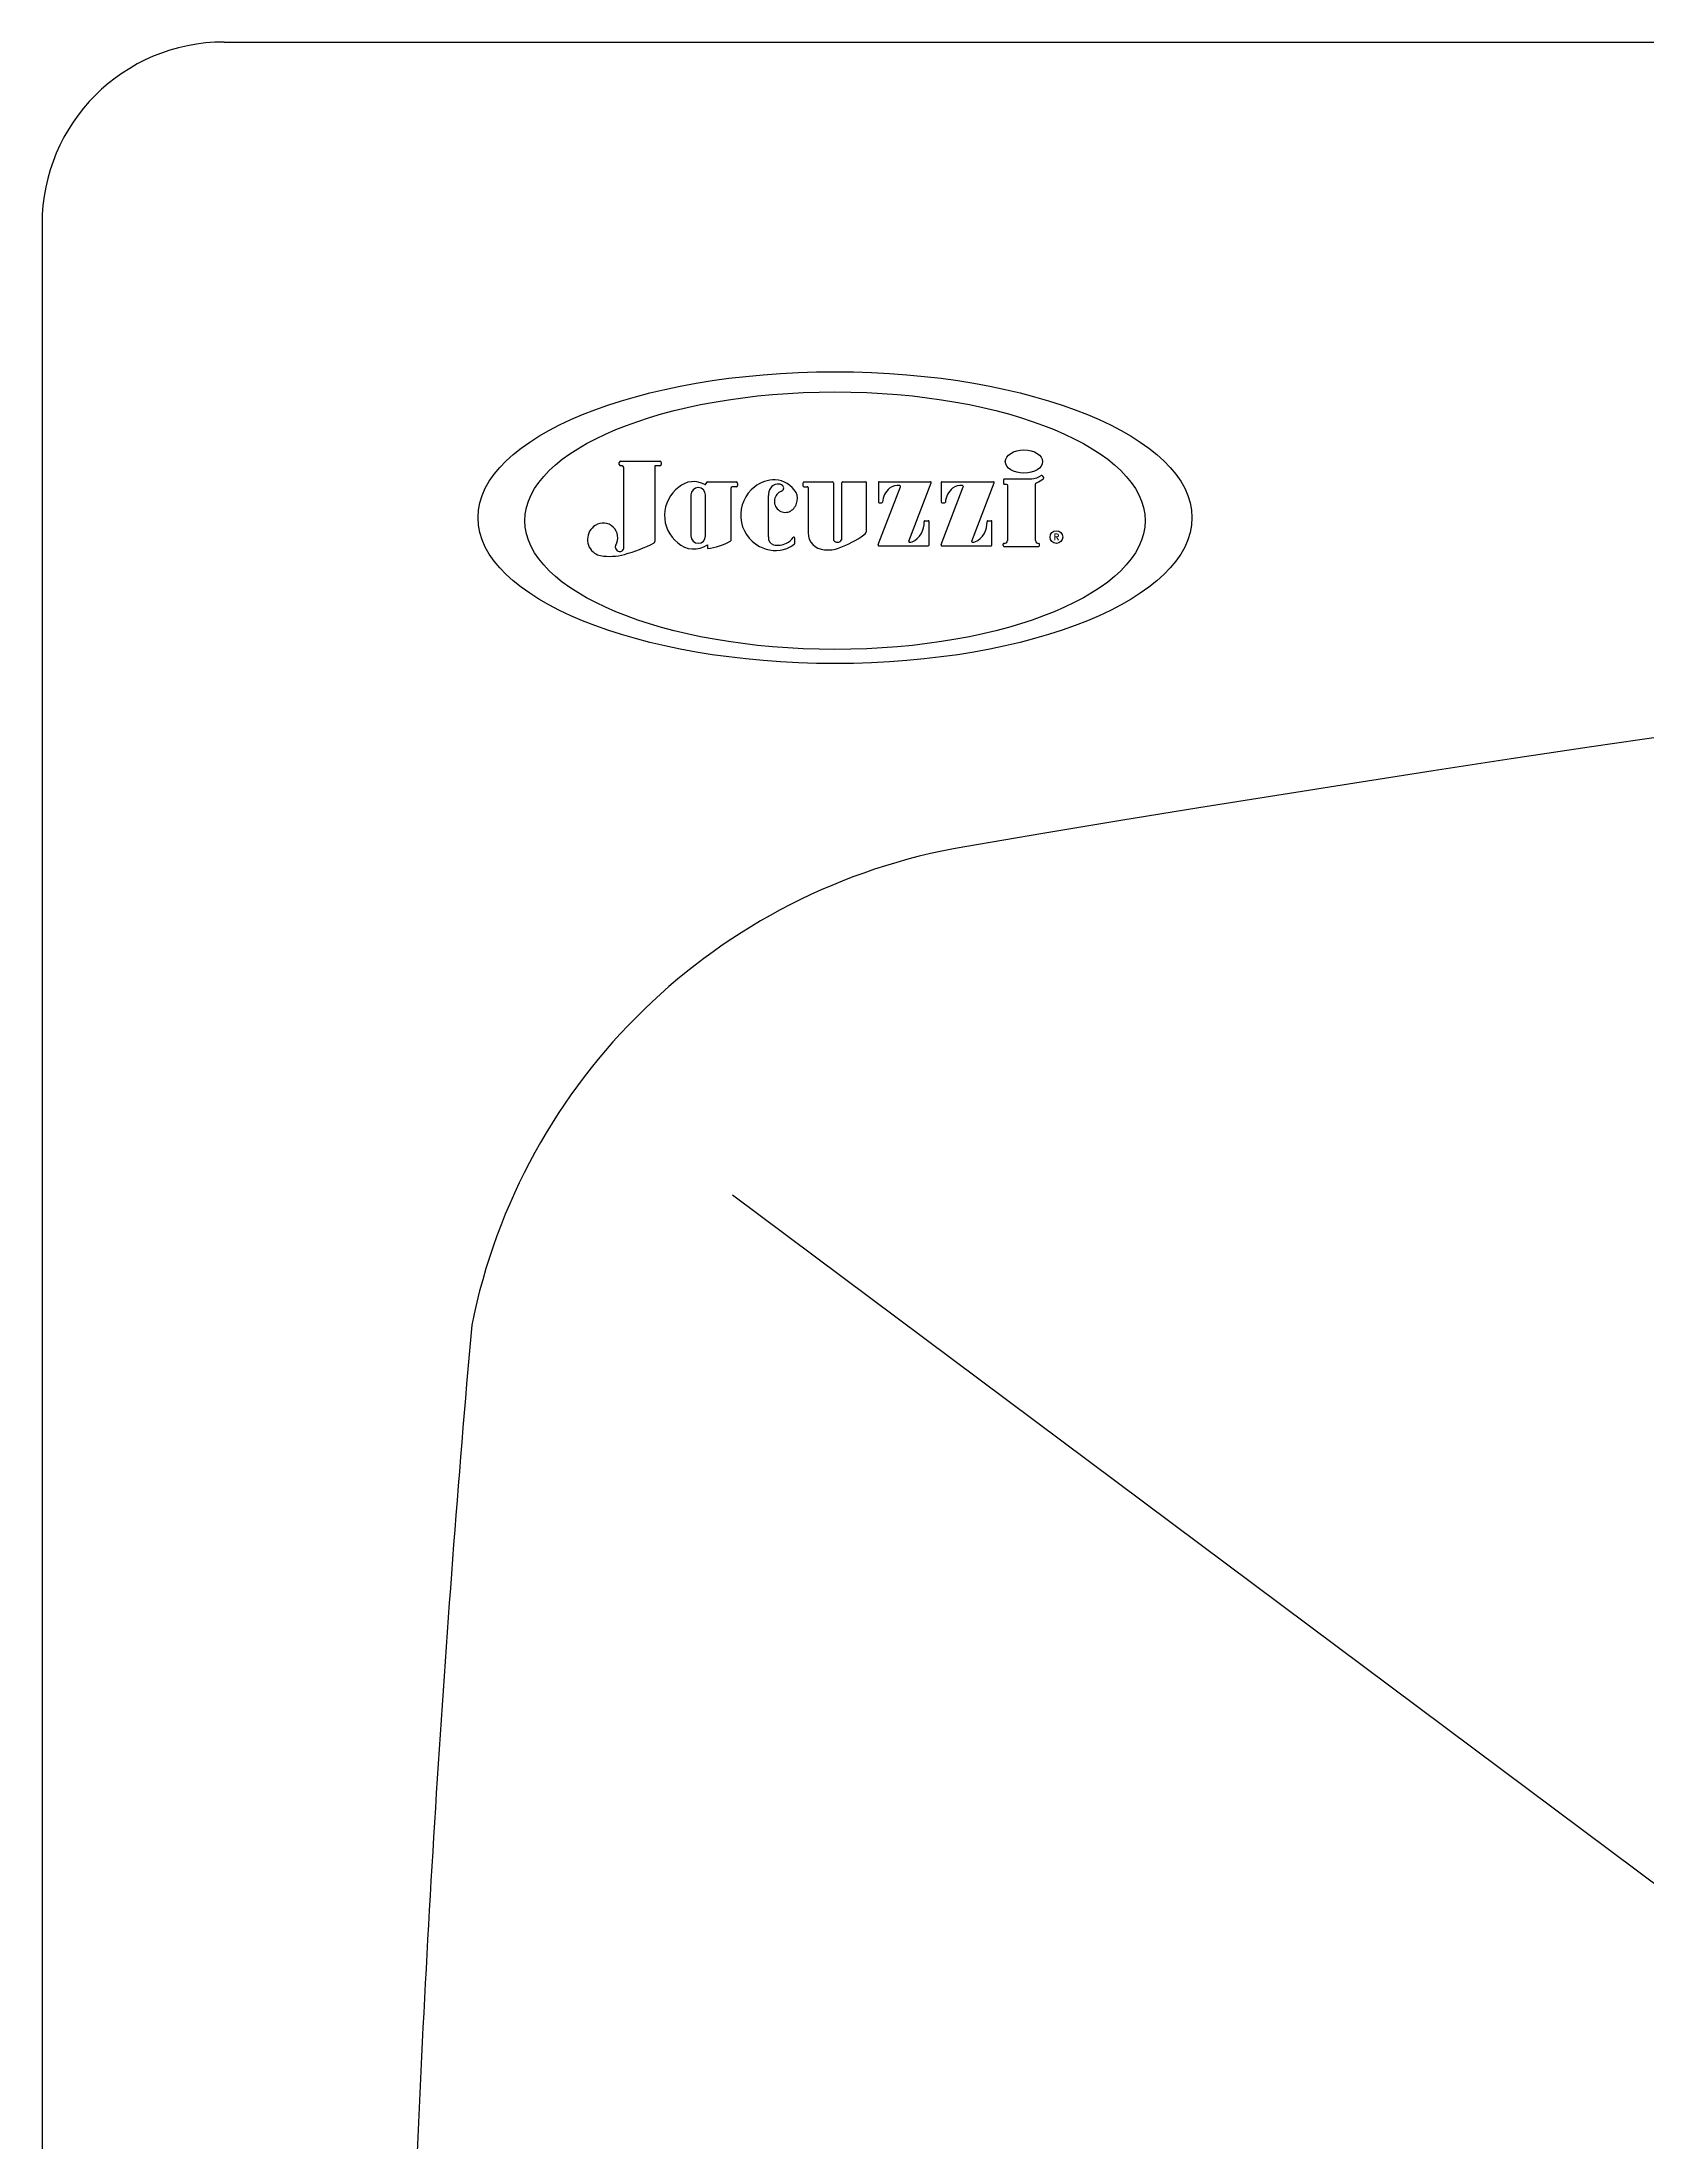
# Model space of a CAD drawing. Header units: millimetres. Extents: x -1273.38 to -1271.88, y 2265.06 to 2265.82.
# Drawn here: x -1273.3751 to -1273.1726, y 2265.5509 to 2265.8158 of the extents above; entities that cross this region are included whole.
import ezdxf
from ezdxf.enums import TextEntityAlignment as Align

# ---------------------------------------------------------------- set-up
doc = ezdxf.new("R2010")
doc.units = ezdxf.units.MM
doc.header["$LTSCALE"] = 10
doc.layers.add('jacuzzi', color=1, linetype='Continuous')
doc.styles.add('ROMANS', font='romans', dxfattribs={"height": 4})

msp = doc.modelspace()

# ---------------------------------------------------------------- linework, layer by layer
at = {"layer": 'jacuzzi', "color": 3}
msp.add_line((-1273.375073462063, 2265.792811481656), (-1273.375073462063, 2265.078729849118), dxfattribs=at)
at = {"layer": 'jacuzzi'}
for p, q in [((-1273.30227794559, 2265.762480074945), (-1273.30227794559, 2265.762718050216)), ((-1273.302095247111, 2265.762900748694), (-1273.297162489456, 2265.762900748694)), ((-1273.301901415669, 2265.762297376466), (-1273.302095247111, 2265.762297376466)), ((-1273.30171871719, 2265.751940180405), (-1273.30171871719, 2265.762114677987)), ((-1273.297162489456, 2265.762297376466), (-1273.297797587539, 2265.762297376466)), ((-1273.297797587539, 2265.762297376466), (-1273.297797587539, 2265.752744694049)), ((-1273.296979790978, 2265.762718050216), (-1273.296979790978, 2265.762480074945)), ((-1273.291342694938, 2265.760019341836), (-1273.291342694938, 2265.760092730591)), ((-1273.291159996459, 2265.760275429069), (-1273.287537536799, 2265.760275429069)), ((-1273.288228614276, 2265.759465216311), (-1273.288228614276, 2265.752842927319)), ((-1273.287537536799, 2265.759647914789), (-1273.288045915798, 2265.759647914789)), ((-1273.28735483832, 2265.760092730591), (-1273.28735483832, 2265.759830613267)), ((-1273.283466336712, 2265.753335632844), (-1273.283466336712, 2265.758555979643)), ((-1273.279077301561, 2265.759762434724), (-1273.279077301561, 2265.76018407983)), ((-1273.278985952322, 2265.760275429069), (-1273.275368327836, 2265.760275429069)), ((-1273.278985952322, 2265.759671085485), (-1273.278565100786, 2265.759671085485)), ((-1273.278473751546, 2265.759579736245), (-1273.278473751546, 2265.753863586793)), ((-1273.274127070676, 2265.760275429069), (-1273.271173480981, 2265.760275429069)), ((-1273.269632241703, 2265.752377780998), (-1273.266826812166, 2265.759659411718)), ((-1273.269607333555, 2265.760215935519), (-1273.269607333555, 2265.757747117569)), ((-1273.269515984316, 2265.760307284758), (-1273.26301659815, 2265.760307284758)), ((-1273.265767564502, 2265.752821576571), (-1273.262931356589, 2265.760183094085)), ((-1273.261698518028, 2265.752377780998), (-1273.258893088491, 2265.759659411718)), ((-1273.26167360988, 2265.760215935519), (-1273.26167360988, 2265.757747117569)), ((-1273.261582260641, 2265.760307284758), (-1273.255082874475, 2265.760307284758)), ((-1273.257833840828, 2265.752821576571), (-1273.254997632914, 2265.760183094085)), ((-1273.269515984316, 2265.75765576833), (-1273.269179311174, 2265.75765576833)), ((-1273.263725081045, 2265.755378785623), (-1273.263310509876, 2265.755378785623)), ((-1273.263219160637, 2265.752258591899), (-1273.263219160637, 2265.755287436384)), ((-1273.261582260641, 2265.75765576833), (-1273.261245587499, 2265.75765576833)), ((-1273.25579135737, 2265.755378785623), (-1273.255376786202, 2265.755378785623)), ((-1273.255285436962, 2265.752258591899), (-1273.255285436962, 2265.755287436384)), ((-1273.280139727129, 2265.75256313516), (-1273.280139727129, 2265.753192761095)), ((-1273.291163489894, 2265.75235216938), (-1273.291163489894, 2265.751878778342)), ((-1273.26952605459, 2265.7522230742), (-1273.263310509876, 2265.7522230742)), ((-1273.261592330915, 2265.7522230742), (-1273.255376786202, 2265.7522230742)), ((-1273.253855391585, 2265.752239981431), (-1273.253855391585, 2265.752433864232)), ((-1273.253764042345, 2265.752148632191), (-1273.249374797933, 2265.752148632191)), ((-1273.249283448693, 2265.752239981431), (-1273.249283448693, 2265.752421857506)), ((-1273.158697149981, 2265.573669598329), (-1273.287979882624, 2265.670299994168))]:
    msp.add_line(p, q, dxfattribs=at)
at = {"layer": 'jacuzzi', "color": 3}
msp.add_lwpolyline([(-1273.352114278389, 2265.815770665326), (-1271.898032645704, 2265.815770665326)], dxfattribs=at)
at = {"layer": 'jacuzzi'}
for points in [[(-1273.250238421027, 2265.760642273513), (-1273.253730605222, 2265.760642273513, 0.414213562373095), (-1273.253821954461, 2265.760550924274), (-1273.253821954461, 2265.760066702975, 0.4142135623730986), (-1273.253730605222, 2265.759975353735), (-1273.25342778882, 2265.759975353735, -0.4142135623730951), (-1273.253336439581, 2265.759884004496), (-1273.253336439581, 2265.75288635459)], [(-1273.249768962939, 2265.752877696827), (-1273.249768962939, 2265.760010625465, -0.3094083360235544), (-1273.249652421858, 2265.760180925004, 0.09070134790707648), (-1273.248770094339, 2265.76072363534, 0.3650174520151336), (-1273.248753849479, 2265.760840203716), (-1273.248858345302, 2265.761006318067, 0.4518071014289208), (-1273.249129022536, 2265.761050158603, -0.1780066821811962), (-1273.250297623744, 2265.760642273513)], [(-1273.275276978597, 2265.76018407983), (-1273.275276978597, 2265.753036124853, 0.1354836439385169), (-1273.27525110841, 2265.75294240388, 0.5973092542928814), (-1273.274236543229, 2265.752987821502, 0.1127702397822963), (-1273.274218419915, 2265.753067154656), (-1273.274218419915, 2265.76018407983)], [(-1273.274542711922, 2265.751949388343, 0.06297410020895881), (-1273.271423834039, 2265.753598778604, 0.2578294972287946), (-1273.271082131741, 2265.754217379815), (-1273.271082131741, 2265.76018407983)]]:
    msp.add_lwpolyline(points, format="xyb", dxfattribs=at)
msp.add_lwpolyline([(-1273.291396649283, 2265.753464585299), (-1273.291396649283, 2265.758632451412, 1.000000000000098), (-1273.293248432523, 2265.758632451412), (-1273.293248432523, 2265.753464585299, 0.999999999999902)], format="xyb", close=True, dxfattribs=at)
msp.add_circle((-1273.247150256562, 2265.753323617176), 0.0007949479953499102, dxfattribs=at)
for centre, radius, start, end in [((-1273.302095247111, 2265.762718050216), 0.0001826984784610121, 90, 180), ((-1273.302095247111, 2265.762480074945), 0.0001826984784610056, 180, 270), ((-1273.301901415669, 2265.762114677987), 0.0001826984784610056, 0, 90), ((-1273.297162489456, 2265.762718050216), 0.0001826984784610056, 0, 90), ((-1273.297162489456, 2265.762480074945), 0.0001826984784610121, 270, 0), ((-1273.282696025947, 2265.75655212806), 0.003982805674969008, 88.59961828559496, 128.952712535074), ((-1273.282736541296, 2265.757374094995), 0.003162654853062205, 29.52719526888477, 87.5018600162468), ((-1273.292163273842, 2265.756043547843), 0.004409420714681125, 126.303304939337, 231.4856398779858), ((-1273.29289256549, 2265.757527765191), 0.00279669656123423, 59.92306240615979, 132.2760927217838), ((-1273.291434044177, 2265.760019341836), 9.13492392304916e-05, 231.4553082273289, 0), ((-1273.291159996459, 2265.760092730591), 0.0001826984784610056, 90, 180), ((-1273.288045915798, 2265.759465216311), 0.000182698478461005, 90, 180), ((-1273.287537536799, 2265.760092730591), 0.000182698478461005, 0, 90), ((-1273.287537536799, 2265.759830613267), 0.000182698478461005, 270, 0), ((-1273.282507690586, 2265.756093681328), 0.004459979427739146, 127.1313435616636, 242.267117315348), ((-1273.28149923197, 2265.758522070141), 0.001967396991635201, 150.437287723417, 179.0124171139513), ((-1273.282238199202, 2265.758867150889), 0.001156173536539748, 97.11199125637806, 147.2426257178586), ((-1273.281342248743, 2265.757818068607), 0.001381030259157153, 110.2833130008001, 290.7342983482169), ((-1273.28227359175, 2265.759044846231), 0.0009755516791783075, 50.78098227361458, 96.34141271381009), ((-1273.281957529173, 2265.759509307466), 0.0004187296653173608, 289.0295258540293, 44.08726041431679), ((-1273.281590751115, 2265.75815263573), 0.001785547021350131, 294.3935766645232, 25.90717899683705), ((-1273.278985952322, 2265.76018407983), 9.134923923050251e-05, 90, 180), ((-1273.278985952322, 2265.759762434724), 9.134923923050251e-05, 180, 270), ((-1273.278565100786, 2265.759579736245), 9.134923923050251e-05, 0, 90), ((-1273.275368327836, 2265.76018407983), 9.134923923050251e-05, 0, 90), ((-1273.274127070676, 2265.76018407983), 9.134923923050251e-05, 90, 180), ((-1273.271173480981, 2265.76018407983), 9.134923923050251e-05, 0, 90), ((-1273.269515984316, 2265.760215935519), 9.134923923050251e-05, 90, 180), ((-1273.266531955072, 2265.757518242541), 0.002565882046760014, 130.1573304289132, 175.0588259564305), ((-1273.267181860786, 2265.758238671806), 0.001596481006841488, 80.33744696344453, 129.0048283584996), ((-1273.266932999279, 2265.759700322947), 0.0001137955693926832, 338.92957835505, 80.33744696344453), ((-1273.26301659815, 2265.760215935519), 9.134923923050251e-05, 338.92957835505, 90), ((-1273.261582260641, 2265.760215935519), 9.134923923050251e-05, 90, 180), ((-1273.258598231398, 2265.757518242541), 0.002565882046760014, 130.1573304289132, 175.0588259564305), ((-1273.259248137111, 2265.758238671806), 0.001596481006841488, 80.33744696344453, 129.0048283584996), ((-1273.258999275604, 2265.759700322947), 0.0001137955693926832, 338.92957835505, 80.33744696344453), ((-1273.255082874475, 2265.760215935519), 9.134923923050251e-05, 338.92957835505, 90), ((-1273.269515984316, 2265.757747117569), 9.134923923050251e-05, 180, 270), ((-1273.269179311174, 2265.757747117569), 9.134923923050251e-05, 270, 355.0588259564306), ((-1273.266452429079, 2265.755084929212), 0.00261948985416013, 294.8275345948353, 3.777213623788032), ((-1273.263725081045, 2265.755264990054), 0.0001137955693926832, 90, 183.777213623788), ((-1273.263310509876, 2265.755287436384), 9.134923923050251e-05, 0, 90), ((-1273.261582260641, 2265.757747117569), 9.134923923050251e-05, 180, 270), ((-1273.261245587499, 2265.757747117569), 9.134923923050251e-05, 270, 355.0588259564306), ((-1273.258518705404, 2265.755084929212), 0.00261948985416013, 294.8275345948353, 3.777213623788032), ((-1273.25579135737, 2265.755264990054), 0.0001137955693926832, 90, 183.777213623788), ((-1273.255376786202, 2265.755287436384), 9.134923923050251e-05, 0, 90), ((-1273.304168498692, 2265.753021076358), 0.002113317943796977, 122.9803058188191, 234.8088523400064), ((-1273.304308563326, 2265.753252125693), 0.001843274724790358, 329.3881891837331, 123.2376042663564), ((-1273.307094527462, 2265.770767068481), 0.02037851332728833, 285.5604311880132, 296.844447309318), ((-1273.297980286017, 2265.752744694049), 0.0001826984784610445, 298.8231538849353, 0), ((-1273.292881435222, 2265.754877153665), 0.003053994400434394, 228.3998640006365, 304.2305336755836), ((-1273.291983637582, 2265.759324277628), 0.007490534151256039, 276.2859871955294, 300.0862085172768), ((-1273.282544145719, 2265.753239591194), 0.0009271786373815651, 174.0543608522084, 252.5388804870291), ((-1273.282142044508, 2265.754522086156), 0.002195667515935949, 295.2703570368893, 324.8583959849877), ((-1273.280253522699, 2265.753192761095), 0.0001137955693926832, 0, 144.8583959849877), ((-1273.280253522699, 2265.75256313516), 0.0001137955693926848, 309.1311632821458, 0), ((-1273.276330371867, 2265.753863586793), 0.00214337967971373, 180, 267.9232434623862), ((-1273.26566137739, 2265.752780665342), 0.0001137955693926832, 158.92957835505, 274.0743202751997), ((-1273.265826239047, 2265.755095149631), 0.002434144011863639, 274.0743202751997, 281.2218050247612), ((-1273.257727653715, 2265.752780665342), 0.0001137955693926832, 158.92957835505, 274.0743202751997), ((-1273.257892515373, 2265.755095149631), 0.002434144011863639, 274.0743202751997, 281.2218050247612), ((-1273.253701836537, 2265.75288635459), 0.00036539695692201, 262.1723670880198, 0), ((-1273.249403565982, 2265.752877696827), 0.00036539695692201, 180, 273.6111512596654), ((-1273.304337119409, 2265.75278196283), 0.001820729110282931, 234.8088523400064, 260.1754031075018), ((-1273.303467276988, 2265.757804955959), 0.006918482127428437, 260.1754031075018, 285.4183320349355), ((-1273.302330426012, 2265.752081708092), 0.0004551822775707327, 149.388189183733, 195.7751637326871), ((-1273.302129459168, 2265.752138481899), 0.0006640145973396322, 195.7751637326871, 246.1282521394304), ((-1273.302213971671, 2265.751947514429), 0.0004551822775707327, 246.1282521394304, 297.2029294646316), ((-1273.302282757671, 2265.752081340679), 0.0006056514743152996, 297.2029294646316, 316.5289303705748), ((-1273.302278994731, 2265.752027473898), 0.0005670371032027608, 320.2199418947255, 351.1442863903884), ((-1273.282556739563, 2265.755906699501), 0.004271874349893097, 241.6823637922159, 289.3432640751617), ((-1273.282295682921, 2265.754961776744), 0.002659315105597282, 258.5771955158851, 294.2196671167613), ((-1273.283117224635, 2265.756111728786), 0.004673762400799465, 295.0030799084806, 308.9089468980019), ((-1273.275973101574, 2265.755911568693), 0.004212468122965317, 264.073575174231, 289.8501267029632), ((-1273.26952605459, 2265.752336869769), 0.0001137955693926832, 158.92957835505, 270), ((-1273.263310509876, 2265.752314423439), 9.134923923050251e-05, 270, 0), ((-1273.261592330915, 2265.752336869769), 0.0001137955693926832, 158.92957835505, 270), ((-1273.255376786202, 2265.752314423439), 9.134923923050251e-05, 270, 0), ((-1273.253764042345, 2265.752433864232), 9.134923923050251e-05, 82.17236708801981, 180), ((-1273.253764042345, 2265.752239981431), 9.134923923050251e-05, 180, 270), ((-1273.249374797933, 2265.752421857506), 9.134923923050251e-05, 0, 93.61115125966539), ((-1273.249374797933, 2265.752239981431), 9.134923923050251e-05, 270, 0)]:
    msp.add_arc(centre, radius, start, end, dxfattribs=at)
at = {"layer": 'jacuzzi', "color": 3}
msp.add_ellipse((-1273.352114278389, 2265.792811481656), major_axis=(0.01623459446487968, 0.01623459446487967), ratio=0.9999999999936644, start_param=0.785398163400616, end_param=2.356194490189177, dxfattribs=at)
msp.add_ellipse((-1273.352114278389, 2265.792811481656), major_axis=(0.01623459446487968, 0.01623459446487967), ratio=0.9999999999936644, start_param=0.785398163400616, end_param=2.356194490189177, dxfattribs=at)
at = {"layer": 'jacuzzi'}
for centre, major_axis, ratio, start_param, end_param in [((-1272.625073462047, 2261.989451518659), (-2.671675090339035, 2.671675090339035), 0.9999999999999996, -0.9538928118093448, -0.6169035149855522), ((-1273.275073462061, 2265.755390043506), (0.03911001908886647, 1.119947531742869e-12), 0.4152232476194353, 3.141592653520828, 9.424777960700414), ((-1273.245857870072, 2265.638816541868), (-0.05411531488286515, 0.05411531488286515), 0.9999999999995096, -0.6169035149829096, 0.5869733836826612), ((-1270.953697412226, 2265.445133937343), (-1.680352653632057, 1.680352653632058), 0.9999999999897439, 0.6974330986107291, 0.7472481990020512)]:
    msp.add_ellipse(centre, major_axis=major_axis, ratio=ratio, start_param=start_param, end_param=end_param, dxfattribs=at)
for centre, major_axis, ratio in [((-1273.275073462061, 2265.755770665336), (-0.04501868630427453, 8.583975164129206e-14), 0.4087758624190613), ((-1273.251244618546, 2265.762844823666), (-0.002351054240307348, 6.631604228846714e-15), 0.6218033982442771)]:
    msp.add_ellipse(centre, major_axis=major_axis, ratio=ratio, dxfattribs=at)

# ---------------------------------------------------------------- texts
at = {"layer": 'jacuzzi', "style": 'ROMANS'}
msp.add_text('R', height=0.0007965689856064273, dxfattribs=at).set_placement((-1273.247150256562, 2265.753323617176), align=Align.MIDDLE_CENTER)

doc.saveas('drawing.dxf')
